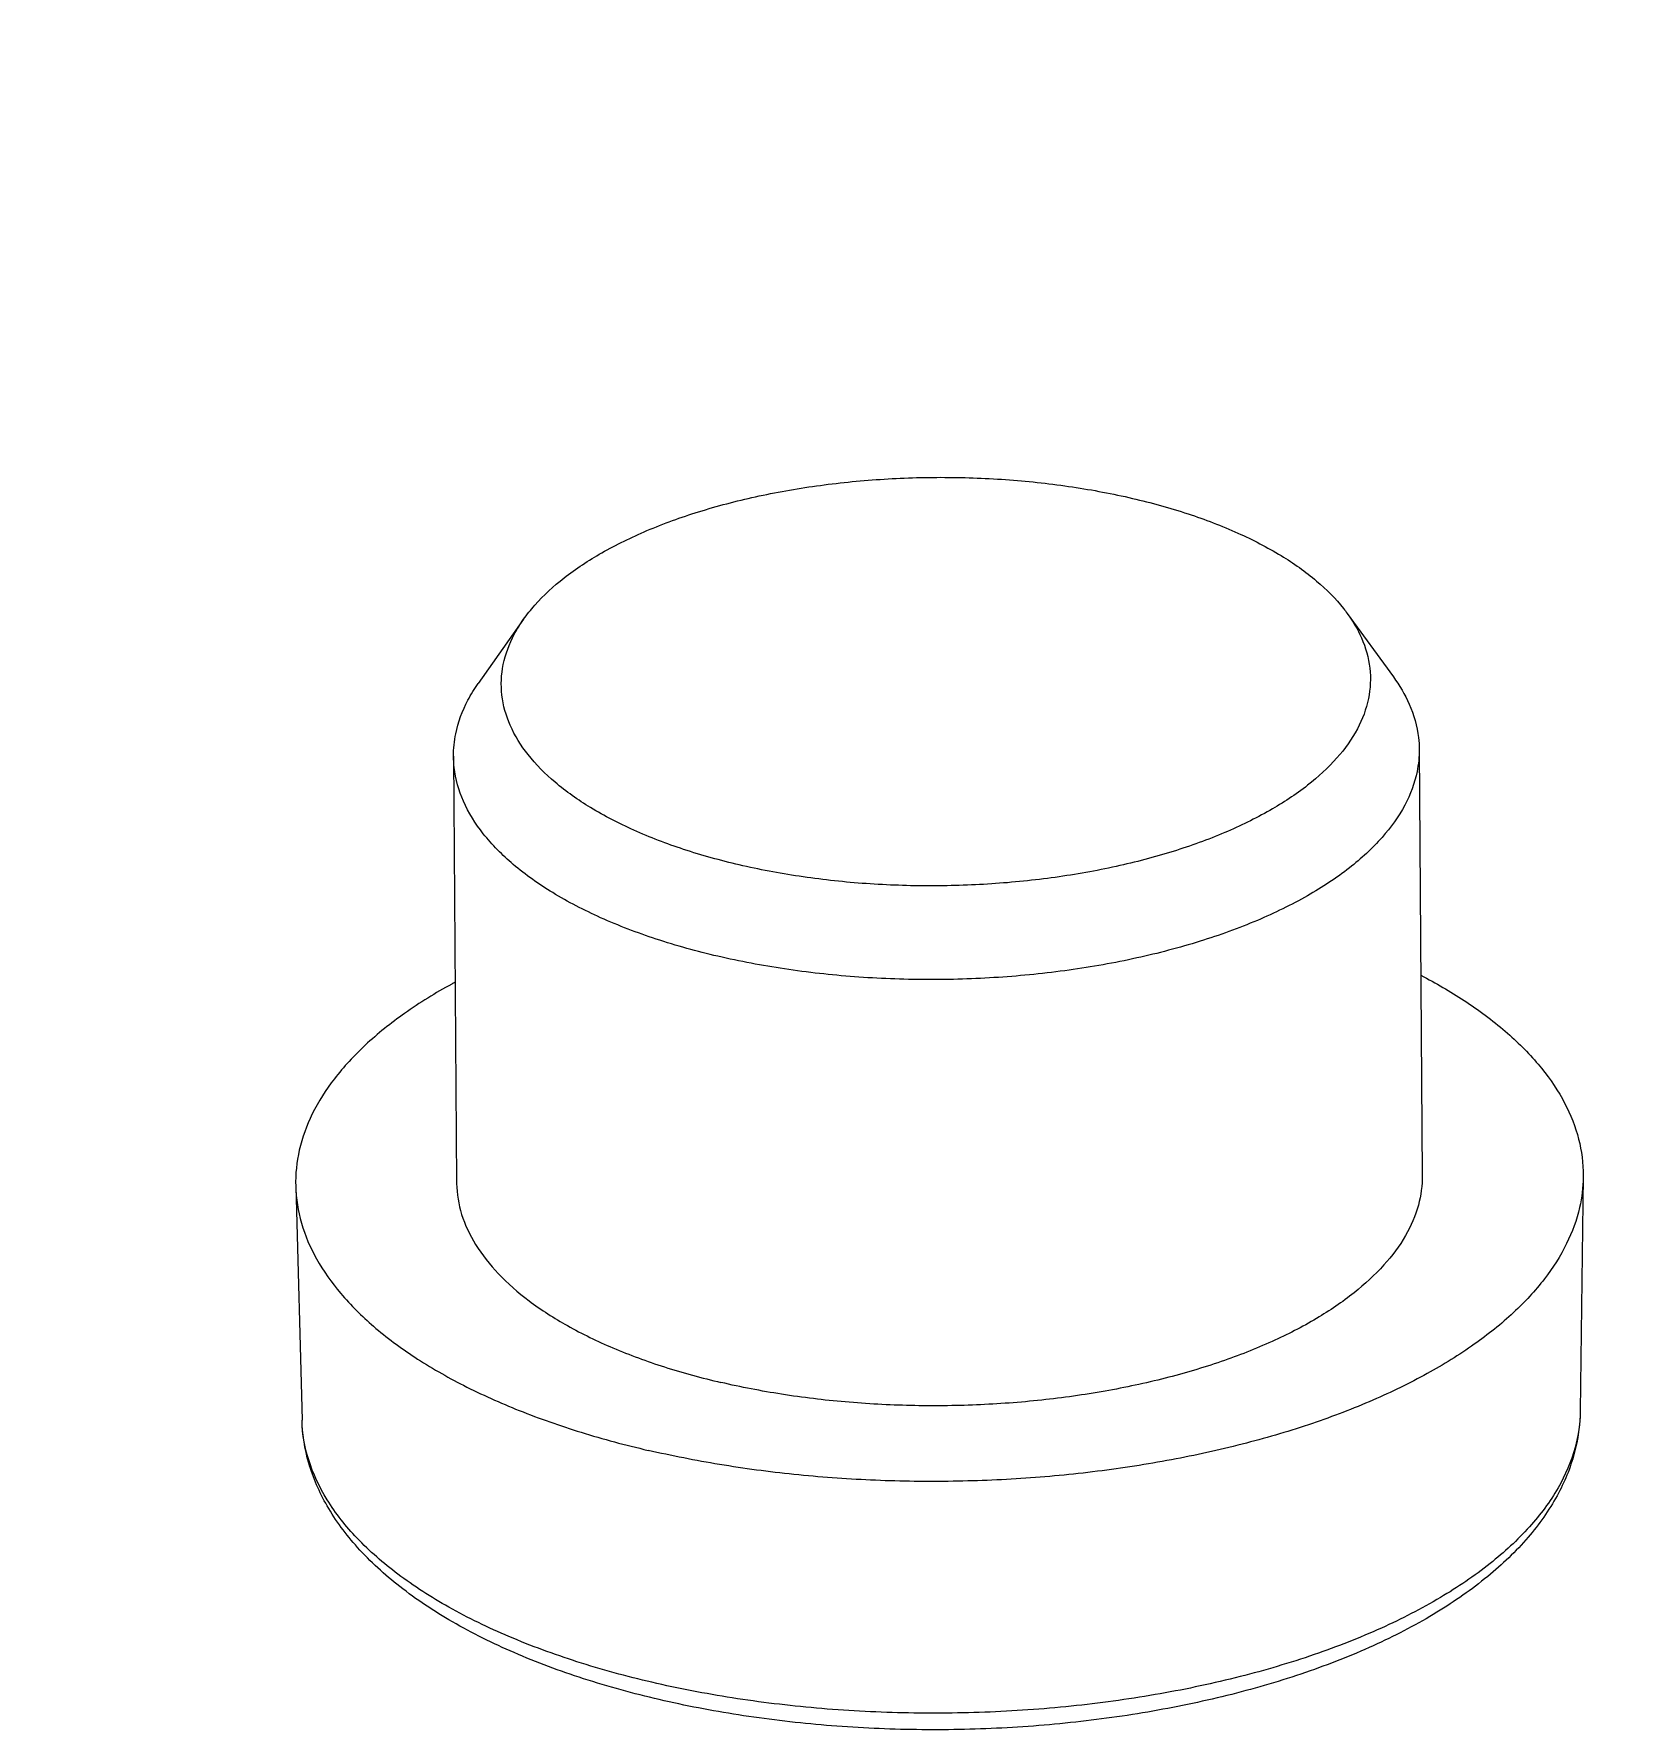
# Model space of a CAD drawing. Header units: millimetres. Extents: x 1884 to 2552, y 611 to 826.
# Drawn here: x 2005.06 to 2010.82, y 629.09 to 635.2 of the extents above; entities that cross this region are included whole.
import ezdxf

# ---------------------------------------------------------------- set-up
doc = ezdxf.new("R2010")
doc.units = ezdxf.units.MM
doc.layers.add('from', color=7, linetype='Continuous', lineweight=13)

# ---------------------------------------------------------------- blocks, each defined once
blk = doc.blocks.new('*u50')
at = {"color": 7, "linetype": 'Continuous'}
for p, q in [((-76.51174440627733, 23.32109983451505), (-76.22461041597717, 22.92689281471507)), ((-81.62856177837739, 23.28408748841503), (-81.90996305167732, 22.88576798571512)), ((-76.06410640507738, 22.47751200311495), (-76.04495296797722, 19.82962149151513)), ((-82.06394944197723, 22.43411231721507), (-82.0447960048773, 19.78622180561501)), ((-75.04502551777728, 19.81937835561507), (-75.06325264617726, 18.36600607411515)), ((-83.04447064287729, 19.76151460751498), (-83.00522067157726, 18.30855808491515))]:
    blk.add_line(p, q, dxfattribs=at)
for points, start_tangent, end_tangent in [([(-5.662924800377368, 20.78990181941504), (-6.032352048977373, 20.87575460081507), (-7.295416829977285, 21.16987561941505), (-8.55762616627726, 21.46379755481507), (-9.820069766377173, 21.75777405011513), (-12.34483435377729, 22.34569848991509), (-14.86962084617721, 22.93362803061495), (-17.39440145967728, 23.52155620231497), (-19.91918368337724, 24.10948474901511), (-24.96874728807734, 25.2853416462151), (-30.0183110434773, 26.46119857841518), (-35.06787475777719, 27.63705550111513), (-45.16700220687721, 29.98876935131511), (-55.26612965597724, 32.34048320141505), (-60.31569337027736, 33.516340124115), (-65.36525712567732, 34.69219705641513), (-70.41482073027737, 35.86805395351507), (-72.93960295407737, 36.45598250021499), (-75.46438356757722, 37.04391067201504), (-77.98917005987732, 37.63184021271513), (-80.5139346471774, 38.21976465261514), (-81.77637824617727, 38.51374114891519), (-83.03858756677732, 38.8076630989151), (-84.30165212917723, 39.10178432141515), (-84.67077122297724, 39.18791171011503)], (-0.9739532252521089, 0.226749013274622), (-0.9739316885210837, 0.2268414999387697)), ([(-5.581051293177325, 20.15629063071515), (-6.814979303677319, 20.44340154531506), (-8.049903324577372, 20.73105623021502), (-10.51892209067728, 21.30598540421511), (-15.45701470417725, 22.45587991851494), (-20.39516558507739, 23.60579258551502), (-25.33332053857725, 24.7557064734151), (-35.20963246647739, 27.05553482511505), (-40.14778827397731, 28.20544895781518), (-45.08594423997738, 29.355363132815), (-54.96225601417723, 31.6551914398151), (-64.83856795647716, 33.95501977791514), (-69.77672282697722, 35.10493374331509), (-74.71487315687727, 36.25484692381497), (-77.18397988137735, 36.82980896171512), (-79.65295734837719, 37.404749287615), (-80.88764279847737, 37.69225052821503), (-82.12195186717736, 37.97970106051503), (-83.3570243711772, 38.26721735621504), (-84.5905605002772, 38.554687720115)], (-0.9740739476732883, 0.2262298487471895), (-0.973810548469203, 0.2273609810194136)), ([(-81.62856715207727, 23.28411425501508), (-81.55952313137732, 23.37114275851513), (-81.37692993997734, 23.54132321641509), (-81.14274102777722, 23.69711325291496), (-80.86218785827737, 23.835032718815), (-80.54153758777738, 23.95200068551503), (-80.18795332857735, 24.04540419581508), (-79.80933352507736, 24.11315681561496), (-79.4141353051773, 24.15374510491506), (-79.0111869566772, 24.16626224121501), (-78.60949276107726, 24.15042872271511), (-78.21802899427735, 24.1065992368151), (-77.84554271577736, 24.03575477671507)], (0.5771509702060409, 0.8166374701115703), (0.9739424628060798, -0.2267952361563801)), ([(-77.84554271577736, 24.03575477671507), (-77.50034472987727, 23.93947707251505), (-77.19013883857724, 23.819913597815), (-76.92185930357732, 23.67973496681498), (-76.70150258987724, 23.52207309211508), (-76.53399313567729, 23.35045096111503), (-76.51179286217734, 23.32116394801506)], (0.9739424635141781, -0.2267952331155442), (0.5888951203032446, -0.8082094637425542)), ([(-76.51179286217734, 23.32116394801506), (-76.42307269477737, 23.16870249171507), (-76.37121875137723, 22.98088739161517), (-76.37958969067722, 22.79120109721498), (-76.4479985600774, 22.6038810560151), (-76.5749171947773, 22.42311173221492), (-76.75751038617727, 22.252931274415), (-76.99169929837717, 22.09714123791514), (-77.27225246787725, 21.9592217720151), (-77.59290273837723, 21.84225380521502), (-77.94648699757727, 21.74885029501502), (-78.32510680107725, 21.68109767521514), (-78.72030502097732, 21.64050938581499), (-79.1232533694772, 21.62799224961509), (-79.52494756507735, 21.64382576811499), (-79.91641133187727, 21.687655254015), (-80.28889761037726, 21.75849971411503)], (0.5888951202833874, -0.8082094637570231), (-0.9739424628034715, 0.2267952361675801)), ([(-80.28889761037726, 21.75849971411503), (-80.63409559627735, 21.85477741831505), (-80.94430148757738, 21.9743408930151), (-81.21258102247725, 22.11451952401512), (-81.43293773617734, 22.27218139871502), (-81.60044719037728, 22.44380352971507), (-81.71136763137724, 22.62555199911503), (-81.76322157477739, 22.81336709921493), (-81.75485063547717, 23.00305339351507), (-81.68644176607722, 23.190373434815), (-81.62856715207727, 23.28411425501508)], (-0.9739424635155515, 0.2267952331096463), (0.5771509702040339, 0.8166374701129886)), ([(-82.06387611687728, 22.43411277211499), (-82.05028400007723, 22.57350789961515), (-81.97427414267736, 22.78164127161494), (-81.90998104977734, 22.88578070801509)], (-0.006325853629001844, 0.9999799915877641), (0.5771347109912344, 0.8166489609183767)), ([(-76.22461166827725, 22.92689187341512), (-76.12608627677719, 22.75756239901511), (-76.06847079637737, 22.54887896271498), (-76.06417973027737, 22.47751154811499)], (0.5888268201825123, -0.8082592256409769), (0.006325853579365328, -0.9999799915880779)), ([(-76.06417973027737, 22.47751154811499), (-76.07777184697738, 22.33811642061505), (-76.1537817044773, 22.12998304861503), (-76.29480240717726, 21.92912825221515), (-76.49768372387734, 21.74003886141509), (-76.75789361477723, 21.56693882681498), (-77.06961934507717, 21.41369497951496), (-77.42589740697736, 21.28373057391514), (-77.81876878587718, 21.17994889621514), (-78.23945743557738, 21.10466820521492), (-78.67856656707727, 21.05957009981512), (-79.12628694177738, 21.04566216431499), (-79.57261383327727, 21.06325495611509), (-80.00757340297719, 21.11195435231502), (-80.4214473093773, 21.19067045871498)], (0.006325853655103457, -0.999979991587599), (-0.9739424641104858, 0.2267952305547783)), ([(-80.4214473093773, 21.19067045871498), (-80.80500086997722, 21.29764576561502), (-81.14967390967718, 21.43049402221504), (-81.44776227497732, 21.58624806371495), (-81.6926030490772, 21.76142792351516), (-81.87872465327723, 21.95211918421501), (-82.00196957037724, 22.15406192121509), (-82.05958505067724, 22.36274535761504), (-82.06387611687728, 22.43411277211499)], (-0.9739424621301792, 0.2267952390589463), (-0.006325853661989598, 0.9999799915875552)), ([(-82.0542997998773, 21.02948206741507), (-82.07510844907733, 21.01810350281517), (-82.36772918557722, 20.83582082211501), (-82.61189521817732, 20.63854905681501), (-82.80404605627723, 20.42916487341495), (-82.94137970787733, 20.21072156501509), (-83.02189353927724, 19.98640452671498), (-83.04447040307718, 19.76150980561511)], (-0.8789730360796407, -0.476871473087811), (0.02693339591003906, -0.9996372302914458)), ([(-76.05309101147736, 21.07271086801506), (-75.78461706447729, 20.91554630171504), (-75.52906341937728, 20.72432644471496), (-75.32477821667726, 20.51974334221495), (-75.1747403943773, 20.30478027651498), (-75.08113784197735, 20.08257189331493), (-75.04533549547727, 19.856358490915), (-75.04503686657722, 19.81942925501517)], (0.8857824396920101, -0.4641007105502753), (-0.01299091443322061, -0.9999156145106389)), ([(-75.04503686657722, 19.81942925501517), (-75.06785543357728, 19.62943877041494), (-75.14836926487737, 19.40512173211505), (-75.28570291657729, 19.18667842361515), (-75.47785375457738, 18.97729424031513), (-75.72201978717726, 18.78002247501513), (-76.01464052367737, 18.59773979421493), (-76.3514488948772, 18.43310429001508), (-76.72753347617731, 18.28851671871507), (-77.13741010767717, 18.16608549271496), (-77.57510186507739, 18.06759593491506), (-78.03422621687719, 17.99448424491516), (-78.50808809627733, 17.94781655571501), (-78.9897775298773, 17.92827338741495), (-79.47227040127723, 17.93613972341495), (-79.94853087777733, 17.97130085471508), (-80.41161400927717, 18.03324405281501), (-80.85476700087725, 18.12106604661517)], (-0.01299091443828121, -0.9999156145105733), (-0.9739424631489705, 0.2267952346838805)), ([(-76.04495424267725, 19.82964146571499), (-76.0695042259772, 19.64459100011504), (-76.14938942097729, 19.45538177641515), (-76.28321202417737, 19.27273970341503), (-76.46847917387731, 19.10006705751516), (-76.7017396934773, 18.94058040331515), (-76.97864838097735, 18.79725067551499), (-77.29404695127732, 18.67274783561493), (-77.64206012587738, 18.56939113601516), (-78.01620507777739, 18.48910591641516), (-78.4095121944772, 18.43338773871506), (-78.81465490847722, 18.40327452701513), (-79.22408617767724, 18.39932723341508), (-79.63017907217727, 18.42161938871504), (-80.02536884957726, 18.46973573201512), (-80.40229387227737, 18.54277994711515)], (0.006986764238720312, -0.9999755922648675), (-0.9739424631510405, 0.2267952346749909)), ([(-83.04447040307718, 19.76150980561511), (-83.00861113077735, 19.53327140381498), (-82.91500857837718, 19.31106302051512), (-82.76497075617726, 19.09609995481514), (-82.5606855533772, 18.89151685231514), (-82.30513190837723, 18.70029699531506), (-82.00203636857736, 18.52522879991511), (-81.65581874967734, 18.36886515461515), (-81.27152768407723, 18.23348619351509), (-80.85476700087725, 18.12106604661517)], (0.026933395931587, -0.9996372302908653), (0.9739424631514023, -0.226795234673437)), ([(-82.04479473007723, 19.78620183141516), (-82.04470442347724, 19.77900053231519), (-82.01328294427731, 19.587287513315), (-81.92656563197738, 19.39968449071512), (-81.78616786597718, 19.21968615411515), (-81.59470499107738, 19.05064553161515), (-81.35574359827729, 18.89571153051497), (-81.07373508627734, 18.7577702778151), (-80.75393274007729, 18.63939135831515), (-80.40229387227737, 18.54277994711515)], (0.006986764234514165, -0.999975592264897), (0.9739424631489044, -0.2267952346841645)), ([(-75.06326194657731, 18.36600616161513), (-75.09570632047735, 18.13842249831509), (-75.20145480857718, 17.88795568411501), (-75.37860254287716, 17.64618314781501), (-75.62385102997723, 17.41760670911503), (-75.93262977237737, 17.20648616531503), (-76.29918920577734, 17.01675263151515), (-76.71669873017731, 16.85194175731499), (-77.17738228187727, 16.71512300041513), (-77.6726578588773, 16.60884518931516), (-78.19329963167729, 16.53508805551496), (-78.7296079504772, 16.49522564321501), (-79.27159453657737, 16.49000039541511), (-79.80916135967732, 16.51950973481507), (-80.33229486617734, 16.58320389201504), (-80.83125034767727, 16.67989636971492)], (-0.01313382622577821, -0.9999137475845961), (-0.9739424631509032, 0.2267952346755808)), ([(-75.06325264617726, 18.36600607411515), (-75.10035858817719, 18.10250569161508), (-75.20744849607718, 17.83916907991511), (-75.38747057397723, 17.58141416971512), (-75.63869312087718, 17.33753479331494), (-75.95390624787728, 17.11515600831513), (-76.32443297677719, 16.91872051251516), (-76.7420812176772, 16.75067306771507), (-77.1989787136772, 16.61273168371508), (-77.6871077078772, 16.50633891661505), (-78.19810493907721, 16.43269378311493), (-78.72326243197722, 16.39267943391519), (-79.25363203727738, 16.38679353401517), (-79.78017538997733, 16.41510884281502), (-80.2939273480772, 16.47726884571512), (-80.78615083657724, 16.57251861551504)], (-0.01254027992947093, -0.9999213675981179), (-0.973942463147436, 0.22679523469047)), ([(-80.78615083657724, 16.57251861551504), (-81.25658501057728, 16.70238635391502), (-81.68750398577731, 16.86399256731511), (-82.07078356707734, 17.05567185551513), (-82.39797757257725, 17.27508301301509), (-82.66008199287717, 17.51795639491502), (-82.84926559187738, 17.77658403061514), (-82.96322620267733, 18.04187189281515), (-83.00522067157726, 18.30855808491515)], (-0.9739424631516568, 0.2267952346723449), (-0.0270040137079328, 0.9996353251279498)), ([(-80.83125034767727, 16.67989636971492), (-81.29673322387725, 16.80778597111498), (-81.72007244997735, 16.96449036091508), (-82.09338224307726, 17.14709056181505), (-82.40970837927716, 17.35218507911509), (-82.66315770957726, 17.57595288511516), (-82.84900997627733, 17.81422659301506), (-82.96380212877739, 18.06256629241511), (-83.00522005347739, 18.30855810171511)], (-0.9739424631495402, 0.2267952346814338), (-0.02718426245270347, 0.9996304396500252))]:
    blk.add_spline(points, degree=3, dxfattribs=dict(at, start_tangent=start_tangent, end_tangent=end_tangent))

msp = doc.modelspace()

# ---------------------------------------------------------------- block references
at = {"layer": 'from', "xscale": 0.58, "yscale": 0.58, "zscale": 0.58}
msp.add_blockref('*u50', (2054.170423223215, 619.5896192677247), dxfattribs=at)

doc.saveas('drawing.dxf')
